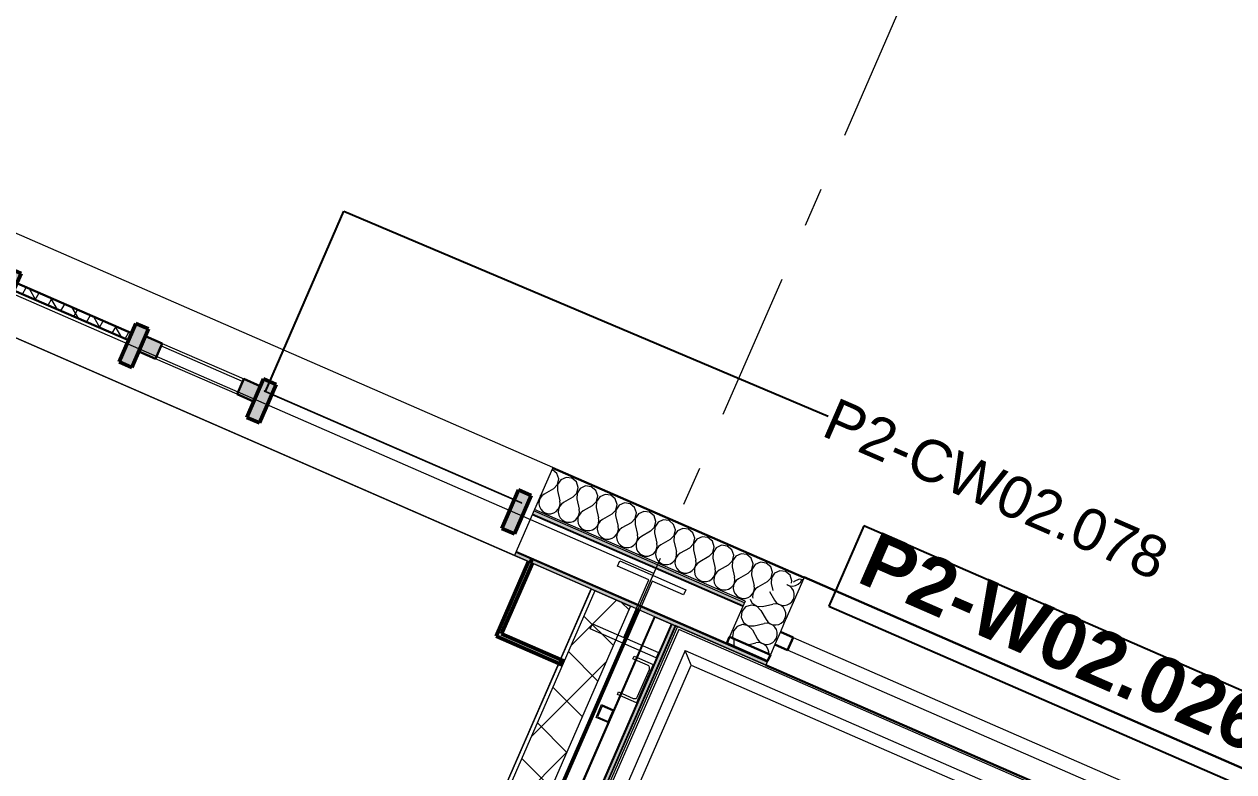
# Model space of a CAD drawing. Header units: millimetres. Extents: x -37281 to 954596, y -59787 to 956680.
# Drawn here: x 881381 to 885729, y -31048 to -28361 of the extents above; entities that cross this region are included whole.
import ezdxf
from ezdxf.enums import TextEntityAlignment as Align

# ---------------------------------------------------------------- set-up
doc = ezdxf.new("R2010")
doc.units = ezdxf.units.MM
doc.header["$MEASUREMENT"] = 0
doc.linetypes.add('Double Dashed', pattern=[1093.611073, 529.166651, -211.666656, 141.111112, -211.666656])
for name, color, linetype, lineweight, true_color in [('A-25-M_Curtain_Wall_Pen_No__46', 7, 'Continuous', 35, 0x444444), ('A-25-M_Wall_Ext_Pen_No__107', 7, 'Continuous', 15, 0xa6a6a6), ('A-25-M_Wall_Int_Pen_No__107', 7, 'Continuous', 15, 0xa6a6a6), ('A-25-M_Wall_Int_Pen_No__27', 7, 'Continuous', 50, 0x2a2a2a), ('New_A-05-M_Gross_Int_Circulation_Pen_No__74', 7, 'Continuous', 20, 0x606060), ('New_A-15-MG_Structural_Grid_Phase_2_Pen_No__222', 7, 'Continuous', 13, 0x65af33), ('New_A-25-M_Curtain_Wall_Pen_No__144', 7, 'Continuous', 0, 0xc8c8c8), ('New_A-25-M_Curtain_Wall_Pen_No__165', 7, 'Continuous', 0, 0x006060), ('New_A-25-M_Curtain_Wall_Pen_No__27', 7, 'Continuous', 50, 0x2a2a2a), ('New_A-25-M_Curtain_Wall_Pen_No__43', 7, 'Continuous', 30, 0x444444), ('New_A-25-M_Wall_Ext_Pen_No__107', 7, 'Continuous', 15, 0xa6a6a6), ('New_A-25-M_Wall_Ext_Pen_No__43', 7, 'Continuous', 30, 0x444444), ('New_A-25-M_Wall_Int_Pen_No__107', 7, 'Continuous', 15, 0xa6a6a6), ('New_A-35-M_FFE-Zone_Pen_No__74', 7, 'Continuous', 20, 0x606060), ('New_A-95-P_Drawing_Pen_No__61', 7, 'Continuous', 20, 0x6a6a6a), ('New_ArchiCAD Windows_Pen_No__103', 7, 'Continuous', 15, 0xa6a6a6), ('New_ArchiCAD Windows_Pen_No__23', 7, 'Continuous', 30, 0x2a2a2a), ('New_ArchiCAD Windows_Pen_No__43', 7, 'Continuous', 30, 0x444444), ('New_ArchiCAD Windows_Pen_No__63', 7, 'Continuous', 20, 0x606060)]:
    doc.layers.add(name, color=color, linetype=linetype, lineweight=lineweight, true_color=true_color)
for name, color, linetype, lineweight in [('A-25-M_Curtain_Wall_Pen_No__85', 8, 'Continuous', 20), ('COLUMN.IFC Import_Pen_No__2', 8, 'Continuous', 15), ('New_A-20-M_Floor_Slab_Pen_No__89', 8, 'Continuous', 20), ('New_A-25-M_Curtain_Wall_Pen_No__1', 7, 'Continuous', 13), ('New_A-25-M_Wall_Ext_Pen_No__1', 7, 'Continuous', 13), ('New_A-25-M_Wall_Int_Pen_No__1', 7, 'Continuous', 13), ('New_A-30-M_Stair_Pen_No__1', 7, 'Continuous', 13), ('New_A-95-P_Drawing_Pen_No__156', 5, 'Continuous', 50), ('New_ArchiCAD Doors_Pen_No__1', 7, 'Continuous', 13), ('New_ArchiCAD Doors_Pen_No__87', 8, 'Continuous', 20), ('New_ArchiCAD Window Markers_Pen_No__1', 7, 'Continuous', 13), ('New_ArchiCAD Window Markers_Pen_No__5', 7, 'Continuous', 25), ('New_ArchiCAD Windows_Pen_No__1', 7, 'Continuous', 13), ('New_ArchiCAD Windows_Pen_No__83', 8, 'Continuous', 20), ('New_ArchiCAD Zone Stamps_Pen_No__9', 7, 'Continuous', 13)]:
    doc.layers.add(name, color=color, linetype=linetype, lineweight=lineweight)
for name, color, linetype in [('A-25-M_Wall_Int', 7, 'Continuous'), ('COLUMN.IFC Import', 7, 'Continuous'), ('New_A-05-M_Gross_Int_Circulation', 7, 'Continuous'), ('New_A-15-MG_Structural_Grid_Phase_2', 7, 'Continuous'), ('New_A-20-M_Floor_Slab', 7, 'Continuous'), ('New_A-25-M_Curtain_Wall', 7, 'Continuous'), ('New_A-25-M_Wall_Ext', 7, 'Continuous'), ('New_A-25-M_Wall_Int', 7, 'Continuous'), ('New_A-35-M_FFE-Zone', 7, 'Continuous'), ('New_ArchiCAD Doors', 7, 'Continuous'), ('New_ArchiCAD Window Markers', 7, 'Continuous'), ('New_ArchiCAD Windows', 7, 'Continuous')]:
    doc.layers.add(name, color=color, linetype=linetype)
doc.styles.add('GENERATED_STYLE_2', font='')
doc.styles.add('GENERATED_STYLE_3', font='')
doc.styles.add('GENERATED_STYLE_4', font='')
doc.styles.get('GENERATED_STYLE_2').set_extended_font_data('Arial', bold=True)
doc.styles.get('GENERATED_STYLE_3').set_extended_font_data('Arial')
doc.styles.get('GENERATED_STYLE_4').set_extended_font_data('Swis721 BT')
doc.linetypes.add('Double Slash', pattern='A,0,[1,EC-MA-00-02-DR-A-00367 Phase 2 Hub Second Floor GA-S2-P191.Shx,S=15.679012,R=0,X=0,Y=0],-1975.555563,0', length=1975.555563)
doc.dimstyles.new('GENERATED_STYLE__2', dxfattribs={"dimtxt": 0.18, "dimasz": 273.6, "dimexe": 0.18, "dimexo": 0.0625, "dimgap": 0.09, "dimtad": 0, "dimtih": 1, "dimtoh": 1, "dimdec": 4, "dimzin": 0, "dimdsep": 46, "dimcen": 0.09, "dimadec": 0, "dimazin": 0, "dimtfac": 1, "dimtdec": 4, "dimtmove": 0, "dimatfit": 3, "dimldrblk": 'ARROWHEAD_5', "dimfxl": 1, "dimtolj": 1, "dimtzin": 0, "dimarcsym": 0})
pattern_1 = [(246.4404, (864302.5, 0), (-158.76755, 69.2305), [0, -100]), (246.4404, (864361.9, -80.45), (-158.76755, 69.2305), [0, -100])]

# ---------------------------------------------------------------- blocks, each defined once
blk = doc.blocks.new('Research Lab_INB 2308_73_2', base_point=(878207.4, -32607.4))
at = {"layer": 'New_A-35-M_FFE-Zone_Pen_No__74', "linetype": 'Continuous'}
for p, q in [((883418.7, -30391), (880863.4, -29276.8)), ((881406.9, -35004.7), (883418.7, -30391))]:
    blk.add_line(p, q, dxfattribs=at)
at = {"layer": 'New_ArchiCAD Zone Stamps_Pen_No__9'}
for tag, height, style, p in [('ROOM_NAME', 250, 'GENERATED_STYLE_2', (878521.7, -32504.4)), ('zoneNameLine2', 250, 'GENERATED_STYLE_2', (878333.3, -32936.5)), ('ROOM_NUMBER', 200, 'GENERATED_STYLE_3', (878144.9, -33357.2)), ('measuredAreaCode', 200, 'GENERATED_STYLE_3', (877987.8, -33717.3)), ('DUMMY_649', 200, 'GENERATED_STYLE_3', (878295.3, -33851.4)), ('DUMMY_650', 200, 'GENERATED_STYLE_3', (878784.6, -34064.8)), ('DUMMY_651', 133.3, 'GENERATED_STYLE_3', (879063.9, -34171.3))]:
    blk.add_attdef(tag, text='', height=height, rotation=336.4404, dxfattribs=dict(at, style=style)).set_placement(p, align=Align.TOP_LEFT)
blk = doc.blocks.new('Stair 05 _INB 2358_90_2', base_point=(882750.9, -36094.3))
at = {"layer": 'New_A-05-M_Gross_Int_Circulation_Pen_No__74', "linetype": 'Continuous'}
for p, q in [((883720.9, -30522.9), (881125.3, -36475.4)), ((886309, -31651.4), (883720.9, -30522.9))]:
    blk.add_line(p, q, dxfattribs=at)
at = {"layer": 'New_ArchiCAD Zone Stamps_Pen_No__9'}
for tag, height, style, p in [('ROOM_NAME', 250, 'GENERATED_STYLE_2', (882895.5, -35475.7)), ('zoneNameLine2', 250, 'GENERATED_STYLE_2', (882707.1, -35907.9)), ('ROOM_NUMBER', 200, 'GENERATED_STYLE_3', (882518.7, -36328.6)), ('measuredAreaCode', 200, 'GENERATED_STYLE_3', (882361.6, -36688.7)), ('DUMMY_649', 200, 'GENERATED_STYLE_3', (882669, -36822.7)), ('DUMMY_650', 200, 'GENERATED_STYLE_3', (883158.4, -37036.1)), ('DUMMY_651', 133.3, 'GENERATED_STYLE_3', (883437.7, -37142.6))]:
    blk.add_attdef(tag, text='', height=height, rotation=336.4404, dxfattribs=dict(at, style=style)).set_placement(p, align=Align.TOP_LEFT)
blk = doc.blocks.new('Slab_14_2', base_point=(829422.8, -33019))
at = {"layer": 'New_A-20-M_Floor_Slab_Pen_No__89', "linetype": 'Continuous', "flags": 128}
blk.add_lwpolyline([(835797.7, -36246.6), (846609.8, -40961.2), (845513.8, -43474.6), (849166.7, -45067.5), (849455.5, -44405), (854577.7, -46638.6), (853018.9, -50213.5), (857347.6, -52101), (859874.2, -46306.9), (865370.5, -48703.5), (865314.1, -48832.8), (876789.2, -53836.5), (882242.3, -41330.7), (881288.2, -40914.7), (882070.4, -39120.9), (882663.1, -39379.3), (882878.6, -38885), (883240, -39042.6), (884524.6, -36096.6), (881673.5, -34853.4), (883643.6, -30335.3), (875291.9, -26693.5), (875235.6, -26822.8), (866165.9, -22868)], dxfattribs=at)
blk = doc.blocks.new('Curtain Wall_30_2', base_point=(864302.5, 0))
at = {"layer": 'New_A-25-M_Curtain_Wall', "linetype": 'Continuous', "lineweight": 0, "true_color": 0x000000}
h = blk.add_hatch(dxfattribs=at)
h.set_pattern_fill('Batt_Insulation_0002', color=178, style=0, pattern_type=2)
h.set_pattern_definition([(60, (864302.5, 0), (-43.30127, 25), []), (120, (864302.5, 0), (43.30127, 25), [])])
h.paths.add_polyline_path([(881766.6, -29471.9), (881354, -29292.4), (881342.8, -29318.1), (881755.5, -29497.5)])
at = {"layer": 'New_A-25-M_Curtain_Wall_Pen_No__144', "linetype": 'Continuous'}
for points in [[(881323.5, -29237.1), (881263.3, -29375.6), (881309.1, -29395.6), (881369.3, -29257.1)], [(881827.8, -29456.5), (881782, -29436.6), (881721.8, -29575), (881767.6, -29595)], [(882240.5, -29636), (882180.3, -29774.5), (882226.1, -29794.4), (882286.4, -29655.9)], [(883157.5, -30034.8), (883097.3, -30173.3), (883143.2, -30193.2), (883203.4, -30054.8)]]:
    blk.add_hatch(color=256, dxfattribs=at).paths.add_polyline_path(points)
at = {"layer": 'New_A-25-M_Curtain_Wall_Pen_No__165', "linetype": 'Continuous', "lineweight": 0, "true_color": 0x001818}
blk.add_hatch(color=168, dxfattribs=at).paths.add_polyline_path([(882243.1, -29680.2), (883169.3, -30083), (883169.7, -30082.1), (882243.5, -29679.3)])
at = {"layer": 'New_ArchiCAD Windows_Pen_No__103', "linetype": 'Continuous'}
for points in [[(881816.5, -29482.6), (881876.1, -29508.6), (881852.2, -29563.6), (881792.6, -29537.7)], [(882205.2, -29717.1), (882145.6, -29691.2), (882169.5, -29636.2), (882229.1, -29662.1)]]:
    blk.add_hatch(color=256, dxfattribs=at).paths.add_polyline_path(points)
at = {"layer": 'New_A-25-M_Curtain_Wall_Pen_No__1', "linetype": 'Continuous'}
for p, q in [((882243.5, -29679.3), (882243.1, -29680.2)), ((882243.1, -29680.2), (883169.3, -30083)), ((883169.7, -30082.1), (882243.5, -29679.3)), ((883169.3, -30083), (883169.7, -30082.1))]:
    blk.add_line(p, q, dxfattribs=at)
at = {"layer": 'New_A-25-M_Curtain_Wall_Pen_No__27', "linetype": 'Continuous'}
for p, q in [((881323.5, -29237.1), (881263.3, -29375.6)), ((881309.1, -29395.6), (881369.3, -29257.1)), ((881369.3, -29257.1), (881323.5, -29237.1)), ((881263.3, -29375.6), (881309.1, -29395.6)), ((881782, -29436.6), (881721.8, -29575)), ((881827.8, -29456.5), (881782, -29436.6)), ((881767.6, -29595), (881827.8, -29456.5)), ((881721.8, -29575), (881767.6, -29595)), ((882240.5, -29636), (882180.3, -29774.5)), ((882286.4, -29655.9), (882240.5, -29636)), ((882226.1, -29794.4), (882286.4, -29655.9)), ((882180.3, -29774.5), (882226.1, -29794.4)), ((883157.5, -30034.8), (883097.3, -30173.3)), ((883203.4, -30054.8), (883157.5, -30034.8)), ((883143.2, -30193.2), (883203.4, -30054.8)), ((883097.3, -30173.3), (883143.2, -30193.2))]:
    blk.add_line(p, q, dxfattribs=at)
at = {"layer": 'New_A-25-M_Curtain_Wall_Pen_No__43', "linetype": 'Continuous'}
for p, q in [((881354, -29292.4), (881766.6, -29471.9)), ((881755.5, -29497.5), (881342.8, -29318.1))]:
    blk.add_line(p, q, dxfattribs=at)
at = {"layer": 'New_ArchiCAD Windows_Pen_No__23', "linetype": 'Continuous'}
for p, q in [((881792.6, -29537.7), (881816.5, -29482.6)), ((881816.5, -29482.6), (881876.1, -29508.6)), ((881876.1, -29508.6), (881852.2, -29563.6)), ((881852.2, -29563.6), (881792.6, -29537.7)), ((882145.6, -29691.2), (882169.5, -29636.2)), ((882169.5, -29636.2), (882229.1, -29662.1)), ((882205.2, -29717.1), (882145.6, -29691.2)), ((882229.1, -29662.1), (882205.2, -29717.1))]:
    blk.add_line(p, q, dxfattribs=at)
at = {"layer": 'New_ArchiCAD Windows_Pen_No__63', "linetype": 'Continuous'}
blk.add_line((882165.5, -29645.4), (881872.1, -29517.7), dxfattribs=at)
at = {"layer": 'New_ArchiCAD Windows_Pen_No__83', "linetype": 'Continuous'}
for p, q in [((881876.1, -29508.6), (882169.5, -29636.2)), ((882145.6, -29691.2), (881852.2, -29563.6))]:
    blk.add_line(p, q, dxfattribs=at)
blk = doc.blocks.new('*X913', base_point=(864302.5, 0))
at = {"layer": 'New_A-25-M_Wall_Ext_Pen_No__107', "linetype": 'Continuous'}
for p, q in [((883279.5, -29963), (883277.2, -29962.7)), ((883295.5, -29976.2), (883279.5, -29963)), ((883302.3, -29995.9), (883295.5, -29976.2)), ((883297.6, -30016.2), (883302.3, -29995.9)), ((883309.7, -29999.1), (883297.9, -30016.3)), ((883328.7, -29990.7), (883309.7, -29999.1)), ((883349.3, -29993.5), (883328.7, -29990.7)), ((883365.4, -30006.7), (883349.3, -29993.5)), ((883283, -30031.1), (883249.9, -30049.9)), ((883283, -30031.1), (883297.6, -30016.2)), ((883297.9, -30016.3), (883297, -30037.1)), ((883297, -30037.1), (883305.8, -30074.2)), ((883372.1, -30026.4), (883365.4, -30006.7)), ((883367.5, -30046.7), (883372.1, -30026.4)), ((883379.5, -30029.6), (883367.8, -30046.8)), ((883398.5, -30021.1), (883379.5, -30029.6)), ((883419.1, -30023.9), (883398.5, -30021.1)), ((883435.2, -30037.1), (883419.1, -30023.9)), ((883442, -30056.8), (883435.2, -30037.1)), ((883227.1, -30077.6), (883230.3, -30074)), ((883230.3, -30074), (883235, -30064.6)), ((883231.6, -30074.5), (883230.7, -30085)), ((883230.7, -30085), (883232.7, -30095.3)), ((883235.3, -30064.7), (883231.6, -30074.5)), ((883235, -30064.6), (883236.7, -30055.7)), ((883241.6, -30056.3), (883235.3, -30064.7)), ((883249.9, -30049.9), (883241.6, -30056.3)), ((883304.9, -30095), (883306.8, -30084.7)), ((883311.4, -30086.7), (883305.1, -30095.1)), ((883306.8, -30084.7), (883305.8, -30074.2)), ((883319.7, -30080.3), (883311.4, -30086.7)), ((883352.9, -30061.5), (883319.7, -30080.3)), ((883352.9, -30061.5), (883367.5, -30046.7)), ((883367.8, -30046.8), (883366.8, -30067.6)), ((883366.8, -30067.6), (883375.6, -30104.7)), ((883422.7, -30092), (883437.3, -30077.1)), ((883437.6, -30077.3), (883436.7, -30098.1)), ((883437.3, -30077.1), (883442, -30056.8)), ((883449.3, -30060), (883437.6, -30077.3)), ((883468.4, -30051.6), (883449.3, -30060)), ((883489, -30054.4), (883468.4, -30051.6)), ((883505.1, -30067.6), (883489, -30054.4)), ((883511.8, -30087.3), (883505.1, -30067.6)), ((883507.2, -30107.6), (883511.8, -30087.3)), ((883538.2, -30082), (883519.2, -30090.5)), ((883558.8, -30084.8), (883538.2, -30082)), ((883574.9, -30098), (883558.8, -30084.8)), ((883232.7, -30095.3), (883237.4, -30104.7)), ((883237.4, -30104.7), (883244.5, -30112.4)), ((883244.5, -30112.4), (883253.5, -30117.9)), ((883253.5, -30117.9), (883263.6, -30120.7)), ((883263.6, -30120.7), (883274.1, -30120.7)), ((883274.1, -30120.7), (883284.2, -30117.8)), ((883284.2, -30117.8), (883293.1, -30112.2)), ((883293.1, -30112.2), (883300.2, -30104.4)), ((883300.2, -30104.4), (883304.9, -30095)), ((883301.4, -30105), (883300.5, -30115.4)), ((883300.5, -30115.4), (883302.5, -30125.8)), ((883305.1, -30095.1), (883301.4, -30105)), ((883302.5, -30125.8), (883307.2, -30135.1)), ((883370, -30134.9), (883374.7, -30125.5)), ((883375, -30125.6), (883371.2, -30135.4)), ((883374.7, -30125.5), (883376.6, -30115.1)), ((883381.2, -30117.2), (883375, -30125.6)), ((883376.6, -30115.1), (883375.6, -30104.7)), ((883389.6, -30110.8), (883381.2, -30117.2)), ((883422.7, -30092), (883389.6, -30110.8)), ((883436.7, -30098.1), (883445.5, -30135.1)), ((883492.6, -30122.4), (883459.4, -30141.2)), ((883492.6, -30122.4), (883507.2, -30107.6)), ((883507.5, -30107.7), (883506.5, -30128.5)), ((883506.5, -30128.5), (883515.3, -30165.6)), ((883519.2, -30090.5), (883507.5, -30107.7)), ((883581.6, -30117.7), (883574.9, -30098)), ((883577, -30138), (883581.6, -30117.7)), ((883589, -30121), (883577.3, -30138.2)), ((883608, -30112.5), (883589, -30121)), ((883628.7, -30115.3), (883608, -30112.5)), ((883644.7, -30128.5), (883628.7, -30115.3)), ((883651.5, -30148.2), (883644.7, -30128.5)), ((883307.2, -30135.1), (883314.4, -30142.9)), ((883314.4, -30142.9), (883323.3, -30148.4)), ((883323.3, -30148.4), (883333.4, -30151.2)), ((883333.4, -30151.2), (883343.9, -30151.2)), ((883343.9, -30151.2), (883354, -30148.2)), ((883354, -30148.2), (883363, -30142.7)), ((883363, -30142.7), (883370, -30134.9)), ((883371.2, -30135.4), (883370.3, -30145.9)), ((883370.3, -30145.9), (883372.3, -30156.2)), ((883372.3, -30156.2), (883377.1, -30165.6)), ((883377.1, -30165.6), (883384.2, -30173.3)), ((883384.2, -30173.3), (883393.2, -30178.8)), ((883423.9, -30178.7), (883432.8, -30173.1)), ((883432.8, -30173.1), (883439.9, -30165.3)), ((883439.9, -30165.3), (883444.5, -30155.9)), ((883441.1, -30165.9), (883440.2, -30176.3)), ((883444.8, -30156.1), (883441.1, -30165.9)), ((883444.5, -30155.9), (883446.4, -30145.6)), ((883451.1, -30147.6), (883444.8, -30156.1)), ((883446.4, -30145.6), (883445.5, -30135.1)), ((883459.4, -30141.2), (883451.1, -30147.6)), ((883516.3, -30176), (883515.3, -30165.6)), ((883529.3, -30171.7), (883520.9, -30178.1)), ((883562.4, -30152.9), (883529.3, -30171.7)), ((883562.4, -30152.9), (883577, -30138)), ((883577.3, -30138.2), (883576.4, -30159)), ((883576.4, -30159), (883585.1, -30196)), ((883632.2, -30183.3), (883646.8, -30168.5)), ((883647.1, -30168.6), (883646.2, -30189.4)), ((883646.8, -30168.5), (883651.5, -30148.2)), ((883658.9, -30151.4), (883647.1, -30168.6)), ((883677.9, -30142.9), (883658.9, -30151.4)), ((883698.5, -30145.7), (883677.9, -30142.9)), ((883714.6, -30158.9), (883698.5, -30145.7)), ((883721.3, -30178.6), (883714.6, -30158.9)), ((883747.7, -30173.4), (883728.7, -30181.9)), ((883768.3, -30176.2), (883747.7, -30173.4)), ((883393.2, -30178.8), (883403.3, -30181.6)), ((883403.3, -30181.6), (883413.8, -30181.6)), ((883413.8, -30181.6), (883423.9, -30178.7)), ((883440.2, -30176.3), (883442.2, -30186.7)), ((883442.2, -30186.7), (883446.9, -30196.1)), ((883446.9, -30196.1), (883454, -30203.8)), ((883454, -30203.8), (883463, -30209.3)), ((883463, -30209.3), (883473.1, -30212.1)), ((883473.1, -30212.1), (883483.6, -30212.1)), ((883483.6, -30212.1), (883493.7, -30209.1)), ((883493.7, -30209.1), (883502.6, -30203.6)), ((883502.6, -30203.6), (883509.7, -30195.8)), ((883509.7, -30195.8), (883514.4, -30186.4)), ((883510.9, -30196.3), (883510, -30206.8)), ((883510, -30206.8), (883512, -30217.1)), ((883514.7, -30186.5), (883510.9, -30196.3)), ((883512, -30217.1), (883516.8, -30226.5)), ((883514.4, -30186.4), (883516.3, -30176)), ((883520.9, -30178.1), (883514.7, -30186.5)), ((883579.5, -30226.3), (883584.2, -30216.8)), ((883584.5, -30217), (883580.8, -30226.8)), ((883584.2, -30216.8), (883586.1, -30206.5)), ((883590.8, -30208.5), (883584.5, -30217)), ((883586.1, -30206.5), (883585.1, -30196)), ((883599.1, -30202.1), (883590.8, -30208.5)), ((883632.2, -30183.3), (883599.1, -30202.1)), ((883646.2, -30189.4), (883655, -30226.5)), ((883702.1, -30213.8), (883668.9, -30232.6)), ((883702.1, -30213.8), (883716.7, -30198.9)), ((883717, -30199.1), (883716, -30219.9)), ((883716.7, -30198.9), (883721.3, -30178.6)), ((883728.7, -30181.9), (883717, -30199.1)), ((883784.4, -30189.4), (883768.3, -30176.2)), ((883791.2, -30209.1), (883784.4, -30189.4)), ((883786.5, -30229.4), (883791.2, -30209.1)), ((883798.5, -30212.3), (883786.8, -30229.5)), ((883817.5, -30203.8), (883798.5, -30212.3)), ((883838.2, -30206.6), (883817.5, -30203.8)), ((883854.3, -30219.9), (883838.2, -30206.6)), ((883516.8, -30226.5), (883523.9, -30234.2)), ((883523.9, -30234.2), (883532.8, -30239.7)), ((883532.8, -30239.7), (883543, -30242.6)), ((883543, -30242.6), (883553.5, -30242.5)), ((883553.5, -30242.5), (883563.6, -30239.6)), ((883563.6, -30239.6), (883572.5, -30234)), ((883572.5, -30234), (883579.5, -30226.3)), ((883580.8, -30226.8), (883579.9, -30237.3)), ((883579.9, -30237.3), (883581.9, -30247.6)), ((883581.9, -30247.6), (883586.6, -30257)), ((883586.6, -30257), (883593.7, -30264.7)), ((883642.3, -30264.5), (883649.4, -30256.7)), ((883649.4, -30256.7), (883654, -30247.3)), ((883650.6, -30257.2), (883649.7, -30267.7)), ((883654.3, -30247.4), (883650.6, -30257.2)), ((883654, -30247.3), (883656, -30237)), ((883660.6, -30239), (883654.3, -30247.4)), ((883656, -30237), (883655, -30226.5)), ((883668.9, -30232.6), (883660.6, -30239)), ((883716, -30219.9), (883724.8, -30256.9)), ((883725.8, -30267.4), (883724.8, -30256.9)), ((883771.9, -30244.2), (883738.8, -30263)), ((883771.9, -30244.2), (883786.5, -30229.4)), ((883786.8, -30229.5), (883785.9, -30250.3)), ((883785.9, -30250.3), (883794.7, -30287.4)), ((883841.8, -30274.7), (883856.4, -30259.9)), ((883861, -30239.6), (883854.3, -30219.9)), ((883856.6, -30260), (883855.7, -30280.8)), ((883856.4, -30259.9), (883861, -30239.6)), ((883868.4, -30242.8), (883856.6, -30260)), ((883887.4, -30234.3), (883868.4, -30242.8)), ((883908, -30237.1), (883887.4, -30234.3)), ((883924.1, -30250.3), (883908, -30237.1)), ((883930.8, -30270), (883924.1, -30250.3)), ((883593.7, -30264.7), (883602.7, -30270.2)), ((883602.7, -30270.2), (883612.8, -30273)), ((883612.8, -30273), (883623.3, -30273)), ((883623.3, -30273), (883633.4, -30270.1)), ((883633.4, -30270.1), (883642.3, -30264.5)), ((883649.7, -30267.7), (883651.7, -30278)), ((883651.7, -30278), (883656.4, -30287.4)), ((883656.4, -30287.4), (883663.6, -30295.1)), ((883663.6, -30295.1), (883672.5, -30300.6)), ((883672.5, -30300.6), (883682.6, -30303.5)), ((883682.6, -30303.5), (883693.1, -30303.4)), ((883693.1, -30303.4), (883703.2, -30300.5)), ((883703.2, -30300.5), (883712.2, -30294.9)), ((883712.2, -30294.9), (883719.2, -30287.2)), ((883719.2, -30287.2), (883723.9, -30277.7)), ((883720.4, -30287.7), (883719.5, -30298.2)), ((883719.5, -30298.2), (883721.5, -30308.5)), ((883724.2, -30277.9), (883720.4, -30287.7)), ((883723.9, -30277.7), (883725.8, -30267.4)), ((883730.4, -30269.4), (883724.2, -30277.9)), ((883738.8, -30263), (883730.4, -30269.4)), ((883793.7, -30308.2), (883795.6, -30297.9)), ((883800.3, -30299.9), (883794, -30308.3)), ((883795.6, -30297.9), (883794.7, -30287.4)), ((883808.6, -30293.5), (883800.3, -30299.9)), ((883841.8, -30274.7), (883808.6, -30293.5)), ((883855.7, -30280.8), (883864.5, -30317.8)), ((883911.6, -30305.1), (883878.5, -30323.9)), ((883911.6, -30305.1), (883926.2, -30290.3)), ((883926.5, -30290.4), (883925.6, -30311.2)), ((883926.2, -30290.3), (883930.8, -30270)), ((883938.2, -30273.2), (883926.5, -30290.4)), ((883957.2, -30264.7), (883938.2, -30273.2)), ((883977.9, -30267.5), (883957.2, -30264.7)), ((883993.9, -30280.8), (883977.9, -30267.5)), ((884000.7, -30300.5), (883993.9, -30280.8)), ((883996, -30320.8), (884000.7, -30300.5)), ((884008, -30303.7), (883996.3, -30320.9)), ((884027.1, -30295.2), (884008, -30303.7)), ((884047.7, -30298), (884027.1, -30295.2)), ((884063.8, -30311.2), (884047.7, -30298)), ((883721.5, -30308.5), (883726.3, -30317.9)), ((883726.3, -30317.9), (883733.4, -30325.6)), ((883733.4, -30325.6), (883742.4, -30331.1)), ((883742.4, -30331.1), (883752.5, -30333.9)), ((883752.5, -30333.9), (883763, -30333.9)), ((883763, -30333.9), (883773.1, -30331)), ((883773.1, -30331), (883782, -30325.4)), ((883782, -30325.4), (883789.1, -30317.6)), ((883789.1, -30317.6), (883793.7, -30308.2)), ((883790.3, -30318.1), (883789.4, -30328.6)), ((883789.4, -30328.6), (883791.4, -30338.9)), ((883794, -30308.3), (883790.3, -30318.1)), ((883791.4, -30338.9), (883796.1, -30348.3)), ((883796.1, -30348.3), (883803.2, -30356)), ((883851.8, -30355.9), (883858.9, -30348.1)), ((883858.9, -30348.1), (883863.6, -30338.6)), ((883860.1, -30348.6), (883859.2, -30359.1)), ((883863.8, -30338.8), (883860.1, -30348.6)), ((883863.6, -30338.6), (883865.5, -30328.3)), ((883870.1, -30330.3), (883863.8, -30338.8)), ((883865.5, -30328.3), (883864.5, -30317.8)), ((883878.5, -30323.9), (883870.1, -30330.3)), ((883925.6, -30311.2), (883934.3, -30348.3)), ((883935.3, -30358.8), (883934.3, -30348.3)), ((883981.4, -30335.6), (883948.3, -30354.4)), ((883981.4, -30335.6), (883996, -30320.8)), ((883996.3, -30320.9), (883995.4, -30341.7)), ((883995.4, -30341.7), (884004.2, -30378.8)), ((884070.5, -30330.9), (884063.8, -30311.2)), ((884065.9, -30351.2), (884070.5, -30330.9)), ((884077.9, -30334.1), (884066.2, -30351.3)), ((884096.9, -30325.7), (884077.9, -30334.1)), ((884117.5, -30328.4), (884096.9, -30325.7)), ((884133.6, -30341.7), (884117.5, -30328.4)), ((884140.4, -30361.4), (884133.6, -30341.7)), ((883803.2, -30356), (883812.2, -30361.5)), ((883812.2, -30361.5), (883822.3, -30364.4)), ((883822.3, -30364.4), (883832.8, -30364.3)), ((883832.8, -30364.3), (883842.9, -30361.4)), ((883842.9, -30361.4), (883851.8, -30355.9)), ((883859.2, -30359.1), (883861.2, -30369.4)), ((883861.2, -30369.4), (883865.9, -30378.8)), ((883865.9, -30378.8), (883873.1, -30386.5)), ((883873.1, -30386.5), (883882, -30392)), ((883882, -30392), (883892.2, -30394.8)), ((883902.7, -30394.8), (883912.8, -30391.9)), ((883912.8, -30391.9), (883921.7, -30386.3)), ((883921.7, -30386.3), (883928.7, -30378.5)), ((883928.7, -30378.5), (883933.4, -30369.1)), ((883930, -30379.1), (883929.1, -30389.5)), ((883929.1, -30389.5), (883931.1, -30399.8)), ((883933.7, -30369.2), (883930, -30379.1)), ((883933.4, -30369.1), (883935.3, -30358.8)), ((883940, -30360.8), (883933.7, -30369.2)), ((883948.3, -30354.4), (883940, -30360.8)), ((884003.2, -30399.6), (884005.2, -30389.2)), ((884009.8, -30391.2), (884003.5, -30399.7)), ((884005.2, -30389.2), (884004.2, -30378.8)), ((884018.1, -30384.8), (884009.8, -30391.2)), ((884051.3, -30366), (884018.1, -30384.8)), ((884051.3, -30366), (884065.9, -30351.2)), ((884066.2, -30351.3), (884065.2, -30372.1)), ((884065.2, -30372.1), (884071, -30396.5)), ((884138.4, -30370), (884140.4, -30361.4)), ((884147.7, -30364.6), (884146.1, -30367)), ((884166.7, -30356.1), (884147.7, -30364.6)), ((884172, -30356.8), (884166.7, -30356.1)), ((883892.2, -30394.8), (883902.7, -30394.8)), ((883931.1, -30399.8), (883935.8, -30409.2)), ((883935.8, -30409.2), (883942.9, -30417)), ((883942.9, -30417), (883951.9, -30422.4)), ((883951.9, -30422.4), (883962, -30425.3)), ((883962, -30425.3), (883972.5, -30425.2)), ((883972.5, -30425.2), (883982.6, -30422.3)), ((883982.6, -30422.3), (883991.5, -30416.8)), ((883991.5, -30416.8), (883998.6, -30409)), ((883998.6, -30409), (884003.2, -30399.6)), ((883999.8, -30409.5), (883998.9, -30420)), ((883998.9, -30420), (883999.8, -30424.5)), ((884003.5, -30399.7), (883999.8, -30409.5))]:
    blk.add_line(p, q, dxfattribs=at)
blk = doc.blocks.new('*X917', base_point=(864302.5, 0))
at = {"layer": 'New_A-25-M_Wall_Ext_Pen_No__107', "linetype": 'Continuous'}
for p, q in [((884122.7, -30376.6), (884122, -30376.5)), ((884122.7, -30376.2), (884122.8, -30376.3)), ((884132.1, -30381.3), (884122.7, -30376.6)), ((884122.8, -30376.3), (884132.7, -30380)), ((884139.9, -30388.3), (884132.1, -30381.3)), ((884132.7, -30380), (884143.1, -30380.9)), ((884145.5, -30397.2), (884139.9, -30388.3)), ((884143.1, -30380.9), (884153.5, -30378.9)), ((884153.5, -30378.9), (884162.8, -30374.2)), ((884162.8, -30374.2), (884170.6, -30367.1)), ((884170.6, -30367.1), (884176.1, -30358.1)), ((884176.1, -30358.1), (884177, -30354.9)), ((883990.4, -30428.1), (883996.4, -30441.6)), ((884060.1, -30400.8), (884077.6, -30431.5)), ((884077.6, -30431.5), (884084, -30439.9)), ((884140.1, -30436.9), (884145.6, -30428)), ((884148.4, -30407.3), (884145.5, -30397.2)), ((884145.6, -30428), (884148.4, -30417.8)), ((884148.4, -30417.8), (884148.4, -30407.3)), ((883960.3, -30471.8), (883957.5, -30492.4)), ((883973.5, -30455.7), (883960.3, -30471.8)), ((883993.2, -30449), (883973.5, -30455.7)), ((884013.5, -30453.6), (883993.2, -30449)), ((883996.4, -30441.6), (884013.6, -30453.3)), ((884028.3, -30468.2), (884013.5, -30453.6)), ((884013.6, -30453.3), (884034.4, -30454.3)), ((884028.3, -30468.2), (884047.1, -30501.4)), ((884034.4, -30454.3), (884071.5, -30445.5)), ((884081.9, -30444.5), (884071.5, -30445.5)), ((884092.3, -30446.4), (884081.9, -30444.5)), ((884084, -30439.9), (884092.4, -30446.1)), ((884101.7, -30451.1), (884092.3, -30446.4)), ((884092.4, -30446.1), (884102.2, -30449.9)), ((884109.5, -30458.2), (884101.7, -30451.1)), ((884102.2, -30449.9), (884112.7, -30450.8)), ((884115, -30467.1), (884109.5, -30458.2)), ((884112.7, -30450.8), (884123, -30448.8)), ((884117.9, -30477.2), (884115, -30467.1)), ((884118, -30487.7), (884117.9, -30477.2)), ((884123, -30448.8), (884132.4, -30444)), ((884132.4, -30444), (884140.1, -30436.9)), ((883962.7, -30518.8), (883943, -30525.6)), ((883957.5, -30492.4), (883965.9, -30511.5)), ((883983, -30523.5), (883962.7, -30518.8)), ((883965.9, -30511.5), (883983.1, -30523.2)), ((883997.9, -30538.1), (883983, -30523.5)), ((883983.1, -30523.2), (884003.9, -30524.1)), ((884003.9, -30524.1), (884041, -30515.3)), ((884051.5, -30514.4), (884041, -30515.3)), ((884047.1, -30501.4), (884053.5, -30509.7)), ((884061.8, -30516.3), (884051.5, -30514.4)), ((884053.5, -30509.7), (884061.9, -30516)), ((884071.2, -30520.9), (884061.8, -30516.3)), ((884061.9, -30516), (884071.8, -30519.7)), ((884079, -30528), (884071.2, -30520.9)), ((884071.8, -30519.7), (884082.2, -30520.6)), ((884082.2, -30520.6), (884092.6, -30518.6)), ((884092.6, -30518.6), (884101.9, -30513.9)), ((884101.9, -30513.9), (884109.7, -30506.8)), ((884109.7, -30506.8), (884115.2, -30497.8)), ((884115.2, -30497.8), (884118, -30487.7)), ((883929.8, -30541.7), (883927, -30562.3)), ((883927, -30562.3), (883930.4, -30570)), ((883943, -30525.6), (883929.8, -30541.7)), ((883997.9, -30538.1), (884016.7, -30571.2)), ((884084.6, -30536.9), (884079, -30528)), ((884087.5, -30547), (884084.6, -30536.9)), ((884084.7, -30567.6), (884087.5, -30557.5)), ((884087.5, -30557.5), (884087.5, -30547)), ((883981.2, -30592.1), (884010.6, -30585.2)), ((884021, -30584.2), (884010.6, -30585.2)), ((884016.7, -30571.2), (884023, -30579.6)), ((884031.4, -30586.1), (884021, -30584.2)), ((884023, -30579.6), (884031.5, -30585.8)), ((884040.8, -30590.8), (884031.4, -30586.1)), ((884031.5, -30585.8), (884041.3, -30589.6)), ((884048.6, -30597.8), (884040.8, -30590.8)), ((884041.3, -30589.6), (884051.8, -30590.5)), ((884054.1, -30606.7), (884048.6, -30597.8)), ((884051.8, -30590.5), (884062.1, -30588.5)), ((884057, -30616.8), (884054.1, -30606.7)), ((884062.1, -30588.5), (884071.5, -30583.7)), ((884071.5, -30583.7), (884079.2, -30576.6)), ((884079.2, -30576.6), (884084.7, -30567.6)), ((884057.1, -30625.2), (884057, -30616.8))]:
    blk.add_line(p, q, dxfattribs=at)
blk = doc.blocks.new('Window 19_6')
at = {"layer": 'New_ArchiCAD Windows_Pen_No__1', "linetype": 'Continuous'}
for p, q in [((-961.5, 0), (-961.5, -50)), ((-961.5, 0), (-961.5, -50)), ((961.5, 0), (961.5, -50)), ((961.5, 0), (961.5, -50))]:
    blk.add_line(p, q, dxfattribs=at)
at = {"layer": 'New_ArchiCAD Windows_Pen_No__23', "linetype": 'Continuous'}
for p, q in [((-961.5, 214.5), (961.5, 214.5)), ((-961.5, -130.5), (961.5, -130.5))]:
    blk.add_line(p, q, dxfattribs=at)
at = {"layer": 'New_ArchiCAD Windows_Pen_No__43', "linetype": 'Continuous'}
for p, q in [((-961.5, 0), (-911.5, 0)), ((-911.5, 0), (-911.5, -50)), ((911.5, -50), (911.5, 0)), ((911.5, 0), (961.5, 0)), ((-911.5, -50), (-961.5, -50)), ((961.5, -50), (911.5, -50))]:
    blk.add_line(p, q, dxfattribs=at)
at = {"layer": 'New_ArchiCAD Windows_Pen_No__83', "linetype": 'Continuous'}
for p, q in [((-911.5, 0), (911.5, 0)), ((911.5, -50), (-911.5, -50))]:
    blk.add_line(p, q, dxfattribs=at)
blk = doc.blocks.new('Window Stamp 18_5')
at = {"layer": 'New_ArchiCAD Window Markers_Pen_No__5', "linetype": 'Continuous'}
for p, q in [((838.5, -285), (-838.5, -285)), ((-838.5, -285), (-838.5, -599.3)), ((838.5, -285), (-838.5, -285)), ((838.5, -599.3), (838.5, -285)), ((-838.5, -599.3), (838.5, -599.3))]:
    blk.add_line(p, q, dxfattribs=at)
at = {"layer": 'New_ArchiCAD Window Markers_Pen_No__1', "style": 'GENERATED_STYLE_2'}
blk.add_attdef('AC_WIDO_ID', text='', height=200, rotation=180, dxfattribs=at).set_placement((762.3, -219.9), align=Align.BOTTOM_LEFT)
blk = doc.blocks.new('Simple Door Opening_9')
at = {"layer": 'New_ArchiCAD Doors_Pen_No__1', "linetype": 'Continuous'}
for p, q in [((-1056, 0), (-1056, -4.5)), ((-1056, -4.5), (-1056, -164.5)), ((1056, -4.5), (1056, 0)), ((1056, -164.5), (1056, -4.5)), ((-1056, -164.5), (-1056, -170.5)), ((-1056, -170.5), (-1056, -182.5)), ((1056, -170.5), (1056, -164.5)), ((1056, -182.5), (1056, -170.5)), ((-1056, -182.5), (-1056, -185.5)), ((-1056, -185.5), (-1056, -329.5)), ((1056, -185.5), (1056, -182.5)), ((1056, -329.5), (1056, -185.5)), ((-1056, -329.5), (-1056, -332.5)), ((-1056, -332.5), (-1056, -345)), ((1056, -332.5), (1056, -329.5)), ((1056, -345), (1056, -332.5))]:
    blk.add_line(p, q, dxfattribs=at)
at = {"layer": 'New_ArchiCAD Doors_Pen_No__87', "linetype": 'Continuous'}
for p, q in [((-1056, 0), (1056, 0)), ((1056, -345), (-1056, -345))]:
    blk.add_line(p, q, dxfattribs=at)
blk = doc.blocks.new('Wall_271_2', base_point=(886309.1, -31651.4))
at = {"layer": 'A-25-M_Wall_Ext_Pen_No__107', "linetype": 'Continuous'}
blk.add_hatch(color=256, dxfattribs=at).paths.add_polyline_path([(883193.6, -30292.9), (883207.4, -30298.9), (883212.4, -30287.4), (883198.6, -30281.4)])
at = {"layer": 'New_A-25-M_Wall_Ext', "linetype": 'Continuous', "lineweight": 0, "true_color": 0x000000}
h = blk.add_hatch(dxfattribs=at)
h.set_pattern_fill('Rigid_Insulation_0002', color=178, style=0, pattern_type=2)
h.set_pattern_definition([(0, (864302.5, 0), (0, 130), []), (90, (864302.5, 0), (-130, 0), [])])
h.paths.add_polyline_path([(884052.7, -30650.6), (884062.7, -30627.7), (883916, -30563.7), (883906, -30586.6)])
at = {"layer": 'New_A-25-M_Wall_Ext_Pen_No__107', "linetype": 'Continuous'}
h = blk.add_hatch(dxfattribs=at)
h.set_pattern_fill('Plaster_0002', color=256, style=0, pattern_type=2)
h.set_pattern_definition([(0, (864302.5, 0), (0, 173.2051), [0, -100]), (0, (864352.5, 86.6), (0, 173.2051), [0, -100])])
h.paths.add_polyline_path([(883280.8, -29954.5), (883279, -29958.6), (884182.6, -30352.7), (884184.4, -30348.5)])
at = {"layer": 'New_A-25-M_Wall_Ext_Pen_No__107', "linetype": 'Continuous', "lineweight": 0, "true_color": 0x535353}
for points in [[(883207.8, -30121.8), (883206.6, -30124.5), (883963.6, -30454.6), (883964.8, -30451.9)], [(883149.1, -30256.5), (883147.9, -30259.3), (884051.5, -30653.3), (884052.7, -30650.6)]]:
    blk.add_hatch(color=251, dxfattribs=at).paths.add_polyline_path(points)
at = {"layer": 'New_A-25-M_Wall_Ext_Pen_No__107', "linetype": 'Continuous'}
for points in [[(883212.6, -30110.8), (883207.8, -30121.8), (883964.8, -30451.9), (883969.6, -30440.9)], [(883198.6, -30281.4), (883147.9, -30259.3), (883142.9, -30270.7), (883193.6, -30292.9)], [(883212.4, -30287.4), (883207.4, -30298.9), (884046.5, -30664.8), (884051.5, -30653.3)]]:
    blk.add_hatch(color=256, dxfattribs=at).paths.add_polyline_path(points)
at = {"layer": 'New_A-25-M_Wall_Ext_Pen_No__1', "linetype": 'Continuous'}
for p, q in [((884182.6, -30352.7), (883279, -29958.6)), ((883963.6, -30454.6), (883206.6, -30124.5)), ((883964.8, -30451.9), (883207.8, -30121.8)), ((883969.6, -30440.9), (883212.6, -30110.8)), ((883972, -30435.4), (883215, -30105.3)), ((883147.9, -30259.3), (884051.5, -30653.3)), ((883906, -30586.6), (883149.1, -30256.5)), ((884184.4, -30348.5), (884182.6, -30352.7)), ((884182.6, -30352.7), (884118.6, -30499.3)), ((884182.6, -30352.7), (884118.6, -30499.3)), ((883972, -30435.4), (883916, -30563.7)), ((884110.3, -30518.6), (884098.7, -30545.2)), ((884110.3, -30518.6), (884098.7, -30545.2)), ((884111.5, -30515.8), (884110.3, -30518.6)), ((884111.5, -30515.8), (884110.3, -30518.6)), ((884116.3, -30504.8), (884111.5, -30515.8)), ((884116.3, -30504.8), (884111.5, -30515.8)), ((884118.6, -30499.3), (884116.3, -30504.8)), ((884118.6, -30499.3), (884116.3, -30504.8)), ((884098.7, -30545.2), (884078.7, -30591)), ((884098.7, -30545.2), (884078.7, -30591)), ((884078.7, -30591), (884062.7, -30627.7)), ((884078.7, -30591), (884062.7, -30627.7)), ((884051.5, -30653.3), (884046.5, -30664.8)), ((884052.7, -30650.6), (884051.5, -30653.3))]:
    blk.add_line(p, q, dxfattribs=at)
at = {"layer": 'New_A-25-M_Wall_Ext_Pen_No__1', "linetype": 'Continuous', "flags": 128}
for points in [[(884184.4, -30348.5), (883280.8, -29954.5)], [(883142.9, -30270.7), (883193.6, -30292.9)], [(883207.4, -30298.9), (884046.5, -30664.8)]]:
    blk.add_lwpolyline(points, dxfattribs=at)
at = {"layer": 'New_A-25-M_Wall_Ext_Pen_No__43', "linetype": 'Continuous'}
for p, q in [((883916, -30563.7), (883906, -30586.6)), ((884062.7, -30627.7), (883916, -30563.7)), ((883906, -30586.6), (884052.7, -30650.6)), ((884052.7, -30650.6), (884062.7, -30627.7))]:
    blk.add_line(p, q, dxfattribs=at)
at = {"layer": 'New_A-25-M_Wall_Ext', "color": 250, "lineweight": 50, "true_color": 0x2a2a2a}
for name in ['*X913', '*X917']:
    blk.add_blockref(name, (864302.5, 0), dxfattribs=at)
at = {"layer": 'New_ArchiCAD Doors', "color": 251, "linetype": 'Continuous', "lineweight": 20, "true_color": 0x606060, "xscale": -1, "zscale": 1000, "rotation": 336.4404115839876}
blk.add_blockref('Simple Door Opening_9', (882312.8, -29532.4), dxfattribs=at)
at = {"layer": 'New_ArchiCAD Window Markers'}
ref = blk.add_blockref('Window Stamp 18_5', (884927.9, -31049.1), dxfattribs=dict(at, rotation=156.4404115839876))
ref.add_attrib('AC_WIDO_ID', 'P2-W02.026', dxfattribs={"layer": 'New_ArchiCAD Window Markers_Pen_No__1', "color": 7, "height": 200, "rotation": 336.4404, "style": 'GENERATED_STYLE_2'}).set_placement((884343, -30417.9), align=Align.BOTTOM_LEFT)
at = {"layer": 'New_ArchiCAD Windows', "color": 251, "linetype": 'Continuous', "lineweight": 20, "true_color": 0x606060, "zscale": 1000, "rotation": 336.4404115839876}
blk.add_blockref('Window 19_6', (884980, -30929.5), dxfattribs=at)
blk = doc.blocks.new('Wall_350_2', base_point=(883560.3, -30454))
at = {"layer": 'A-25-M_Wall_Int_Pen_No__107', "linetype": 'Continuous'}
blk.add_hatch(color=256, dxfattribs=at).paths.add_polyline_path([(883315.7, -30664.8), (883321.7, -30651), (883307.9, -30645), (883301.9, -30658.8)])
at = {"layer": 'New_A-25-M_Wall_Int_Pen_No__107', "linetype": 'Continuous'}
h = blk.add_hatch(dxfattribs=at)
h.set_pattern_fill('Plaster_0002', color=256, style=0, pattern_type=2)
h.set_pattern_definition(pattern_1)
h.paths.add_polyline_path([(883321.7, -30651), (883432, -30398.1), (883418.2, -30392.1), (883307.9, -30645)])
h = blk.add_hatch(dxfattribs=at)
h.set_pattern_fill('Concrete_Block_0002', color=256, style=0, pattern_type=2)
h.set_pattern_definition([(45, (864302.5, 0), (-91.92388, 91.92388), []), (135, (864302.5, 0), (91.92388, 91.92388), [])])
h.paths.add_polyline_path([(883432, -30398.1), (881552.7, -34707.7), (881681.1, -34763.7), (883560.3, -30454)])
h = blk.add_hatch(dxfattribs=at)
h.set_pattern_fill('Plaster_0002', color=256, style=0, pattern_type=2)
h.set_pattern_definition(pattern_1)
h.paths.add_polyline_path([(883301.9, -30658.8), (881539, -34701.7), (881552.7, -34707.7), (883315.7, -30664.8)])
at = {"layer": 'A-25-M_Wall_Int_Pen_No__27', "linetype": 'Continuous'}
for p, q in [((883321.7, -30651), (883307.9, -30645)), ((883301.9, -30658.8), (883315.7, -30664.8))]:
    blk.add_line(p, q, dxfattribs=at)
at = {"layer": 'New_A-25-M_Wall_Int_Pen_No__1', "linetype": 'Continuous'}
blk.add_line((883432, -30398.1), (881552.7, -34707.7), dxfattribs=at)
at = {"layer": 'New_A-25-M_Wall_Int_Pen_No__1', "linetype": 'Continuous', "flags": 128}
for points in [[(883418.2, -30392.1), (883307.9, -30645)], [(883560.3, -30454), (883418.2, -30392.1)], [(881681.1, -34763.7), (883560.3, -30454)], [(883301.9, -30658.8), (881539, -34701.7)]]:
    blk.add_lwpolyline(points, dxfattribs=at)
blk = doc.blocks.new('Wall_354_2', base_point=(881711.4, -35137.4))
at = {"layer": 'New_A-25-M_Wall_Int_Pen_No__107', "linetype": 'Continuous', "lineweight": 0, "true_color": 0x535353}
for points in [[(883706.2, -30517.6), (881694.9, -35130.3), (881697.7, -35131.5), (883709, -30518.8)], [(883644.8, -30490.9), (883258.3, -31377.4), (883261, -31378.6), (883647.6, -30492.1)]]:
    blk.add_hatch(color=251, dxfattribs=at).paths.add_polyline_path(points)
at = {"layer": 'New_A-25-M_Wall_Int_Pen_No__107', "linetype": 'Continuous'}
blk.add_hatch(color=256, dxfattribs=at).paths.add_polyline_path([(883709, -30518.8), (881697.7, -35131.5), (881711.4, -35137.4), (883722.7, -30524.8)])
at = {"layer": 'New_A-25-M_Wall_Int_Pen_No__1', "linetype": 'Continuous'}
for p, q in [((883706.2, -30517.6), (881694.9, -35130.3)), ((883709, -30518.8), (881697.7, -35131.5)), ((883647.6, -30492.1), (883261, -31378.6))]:
    blk.add_line(p, q, dxfattribs=at)
at = {"layer": 'New_A-25-M_Wall_Int_Pen_No__1', "linetype": 'Continuous', "flags": 128}
for points in [[(883644.8, -30490.9), (883258.3, -31377.4)], [(883722.7, -30524.8), (883644.8, -30490.9)], [(881711.4, -35137.4), (883722.7, -30524.8)]]:
    blk.add_lwpolyline(points, dxfattribs=at)
blk = doc.blocks.new('Wall_439_2', base_point=(883096.6, -30552.9))
at = {"layer": 'A-25-M_Wall_Int_Pen_No__107', "linetype": 'Continuous'}
blk.add_hatch(color=256, dxfattribs=at).paths.add_polyline_path([(883096.6, -30552.9), (883207.4, -30298.9), (883193.6, -30292.9), (883076.8, -30560.7)])
at = {"layer": 'A-25-M_Wall_Int_Pen_No__27', "linetype": 'Continuous', "flags": 128}
for points in [[(883193.6, -30292.9), (883076.8, -30560.7)], [(883096.6, -30552.9), (883207.4, -30298.9)]]:
    blk.add_lwpolyline(points, dxfattribs=at)
blk = doc.blocks.new('Wall_440_2', base_point=(883096.6, -30552.9))
at = {"layer": 'A-25-M_Wall_Int_Pen_No__107', "linetype": 'Continuous'}
blk.add_hatch(color=256, dxfattribs=at).paths.add_polyline_path([(883076.8, -30560.7), (883301.9, -30658.8), (883307.9, -30645), (883096.6, -30552.9)])
at = {"layer": 'A-25-M_Wall_Int_Pen_No__27', "linetype": 'Continuous', "flags": 128}
for points in [[(883076.8, -30560.7), (883301.9, -30658.8)], [(883307.9, -30645), (883096.6, -30552.9)]]:
    blk.add_lwpolyline(points, dxfattribs=at)
blk = doc.blocks.new('Stair 05')
at = {"layer": 'New_A-30-M_Stair_Pen_No__1', "linetype": 'Continuous'}
for p, q in [((-8, 4588), (2654, 4588)), ((0, 4580), (2646, 4580)), ((2646, 4580), (2646, 0)), ((2654, 4588), (2654, 0))]:
    blk.add_line(p, q, dxfattribs=at)
blk = doc.blocks.new('Discrete Accessory 530')
at = {"layer": 'COLUMN.IFC Import_Pen_No__2', "linetype": 'Continuous'}
for p, q in [((-25, 25), (25, 25)), ((-25, -25), (-25, 25)), ((-21, 21), (-21, -21)), ((21, 21), (-21, 21)), ((21, -21), (21, 21)), ((25, 25), (25, -25)), ((25, -25), (-25, -25)), ((-21, -21), (21, -21))]:
    blk.add_line(p, q, dxfattribs=at)
blk = doc.blocks.new('Column 17')
at = {"layer": 'COLUMN.IFC Import_Pen_No__2', "linetype": 'Continuous'}
for p, q in [((-129.4, 133.35), (129.4, 133.35)), ((-129.4, 112.85), (-129.4, 133.35)), ((129.4, 133.35), (129.4, 112.85)), ((-6.4, 112.85), (-129.4, 112.85)), ((-6.4, -112.85), (-6.4, 112.85)), ((6.4, 112.85), (6.4, -112.85)), ((129.4, 112.85), (6.4, 112.85)), ((-129.4, -112.85), (-6.4, -112.85)), ((-129.4, -133.35), (-129.4, -112.85)), ((6.4, -112.85), (129.4, -112.85)), ((129.4, -112.85), (129.4, -133.35)), ((129.4, -133.35), (-129.4, -133.35))]:
    blk.add_line(p, q, dxfattribs=at)
blk = doc.blocks.new('ARROWHEAD_5')
at = {"color": 0, "linetype": 'Continuous', "lineweight": 0}
blk.add_line((0, 0), (-1, 0), dxfattribs=at)
blk.add_solid([(-1, 0.2679), (0, 0), (-1, -0.2679), (-1, 0.2679)], dxfattribs=at)
blk = doc.blocks.new('Standard grid marker_14')
at = {"layer": 'New_A-15-MG_Structural_Grid_Phase_2_Pen_No__222', "linetype": 'Double Dashed'}
blk.add_line((20268.4, 0), (27450.4, 0), dxfattribs=at)
at = {"layer": 'New_A-15-MG_Structural_Grid_Phase_2_Pen_No__222', "style": 'GENERATED_STYLE_4'}
for tag, p in [('AC_MarkerText_1_0', (-500, 36.5)), ('AC_MarkerText_1_1', (27950.4, 36.5))]:
    blk.add_attdef(tag, text='', height=350, rotation=270, dxfattribs=at).set_placement(p, align=Align.MIDDLE_CENTER)
blk = doc.blocks.new('Standard grid marker_17')
at = {"layer": 'New_A-15-MG_Structural_Grid_Phase_2_Pen_No__222', "linetype": 'Double Dashed'}
blk.add_line((1000, 0), (47486.2, 0), dxfattribs=at)
at = {"layer": 'New_A-15-MG_Structural_Grid_Phase_2_Pen_No__222', "style": 'GENERATED_STYLE_4'}
for tag, p in [('AC_MarkerText_1_0', (-500, 43.3)), ('AC_MarkerText_1_1', (48986.2, 43.3))]:
    blk.add_attdef(tag, text='', height=350, rotation=180, dxfattribs=at).set_placement(p, align=Align.MIDDLE_CENTER)

msp = doc.modelspace()

# ---------------------------------------------------------------- linework, layer by layer
at = {"layer": 'New_A-25-M_Wall_Int_Pen_No__1', "linetype": 'Continuous'}
for p, q in [((883757, -30612.7), (881846.5, -34994)), ((883757, -30612.7), (886087.1, -31628.8)), ((883777.7, -30665.4), (883757, -30612.7)), ((881867.1, -35046.9), (883777.7, -30665.4)), ((883777.7, -30665.4), (886034.5, -31649.5))]:
    msp.add_line(p, q, dxfattribs=at)
at = {"layer": 'New_A-95-P_Drawing_Pen_No__156', "linetype": 'Double Slash', "flags": 128}
msp.add_lwpolyline([(883589.2, -30465.4), (881755.4, -34671)], dxfattribs=at)
at = {"layer": 'New_A-95-P_Drawing_Pen_No__61', "linetype": 'Continuous', "flags": 128}
msp.add_lwpolyline([(883512.8, -30770.7), (883516.8, -30761.5), (883569.6, -30784.5, 0.414214), (883585.3, -30778.3), (883627.7, -30681.2, 0.414214), (883621.5, -30665.4), (883568.8, -30642.4), (883572.8, -30633.2), (883641.5, -30663.2), (883581.6, -30800.7)], format="xyb", close=True, dxfattribs=at)

# ---------------------------------------------------------------- block references
at = {"layer": 'A-25-M_Wall_Int', "color": 250, "lineweight": 50, "true_color": 0x2a2a2a}
for name in ['Wall_439_2', 'Wall_440_2']:
    msp.add_blockref(name, (883096.6, -30552.9), dxfattribs=at)
at = {"layer": 'COLUMN.IFC Import', "linetype": 'Continuous', "zscale": 1000}
for name, p, rotation in [('Column 17', (883586.7, -30464.5), 336.4404115839877), ('Discrete Accessory 530', (883468.9, -30839.7), 246.4404115839877)]:
    msp.add_blockref(name, p, dxfattribs=dict(at, rotation=rotation))
at = {"layer": 'New_A-05-M_Gross_Int_Circulation', "linetype": 'Continuous'}
msp.add_blockref('Stair 05 _INB 2358_90_2', (882750.9, -36094.3), dxfattribs=at)
at = {"layer": 'New_A-15-MG_Structural_Grid_Phase_2', "color": 8, "linetype": 'Continuous', "lineweight": 15, "zscale": 1000}
for name, p, rotation in [('Standard grid marker_17', (891178.9, -33774.9), 156.4404115839929), ('Standard grid marker_14', (873606.3, -53354.1), 66.44041158399293)]:
    msp.add_blockref(name, p, dxfattribs=dict(at, rotation=rotation))
at = {"layer": 'New_A-20-M_Floor_Slab', "color": 8, "linetype": 'Continuous', "lineweight": 20}
msp.add_blockref('Slab_14_2', (829422.8, -33019), dxfattribs=at)
at = {"layer": 'New_A-25-M_Curtain_Wall', "linetype": 'Continuous', "lineweight": 0}
msp.add_blockref('Curtain Wall_30_2', (864302.5, 0), dxfattribs=at)
at = {"layer": 'New_A-25-M_Wall_Ext', "color": 250, "lineweight": 50, "true_color": 0x2a2a2a}
msp.add_blockref('Wall_271_2', (886309.1, -31651.4), dxfattribs=at)
at = {"layer": 'New_A-25-M_Wall_Int', "color": 250, "lineweight": 50, "true_color": 0x2a2a2a}
for name, p in [('Wall_350_2', (883560.3, -30454)), ('Wall_354_2', (881711.4, -35137.4))]:
    msp.add_blockref(name, p, dxfattribs=at)
at = {"layer": 'New_A-30-M_Stair_Pen_No__1', "linetype": 'Continuous', "xscale": -1, "zscale": 1000, "rotation": 336.440411583997}
msp.add_blockref('Stair 05', (884328.1, -35792.8), dxfattribs=at)
at = {"layer": 'New_A-35-M_FFE-Zone', "linetype": 'Continuous'}
msp.add_blockref('Research Lab_INB 2308_73_2', (878207.4, -32607.4), dxfattribs=at)

# ---------------------------------------------------------------- texts
at = {"layer": 'A-25-M_Curtain_Wall_Pen_No__46', "linetype": 'Continuous', "insert": (884270.5, -29770.1), "char_height": 150, "attachment_point": 4, "rotation": 336.4942, "style": 'GENERATED_STYLE_4'}
msp.add_mtext('\\A1;{\\fSwis721 BT|b0|i0|c0|p34;P2-CW02.078}', dxfattribs=at)

# ---------------------------------------------------------------- leaders
at = {"layer": 'A-25-M_Curtain_Wall_Pen_No__85', "linetype": 'Continuous', "annotation_type": 0, "has_hookline": 1, "hookline_direction": 0, "text_width": 1535.7, "horizontal_direction": (0.917019, -0.398843, 0)}
msp.add_leader([(882247.9, -29681.7), (882529.9, -29033.3), (884270.4, -29770.1)], dimstyle='GENERATED_STYLE__2', dxfattribs=at)

doc.saveas('drawing.dxf')
